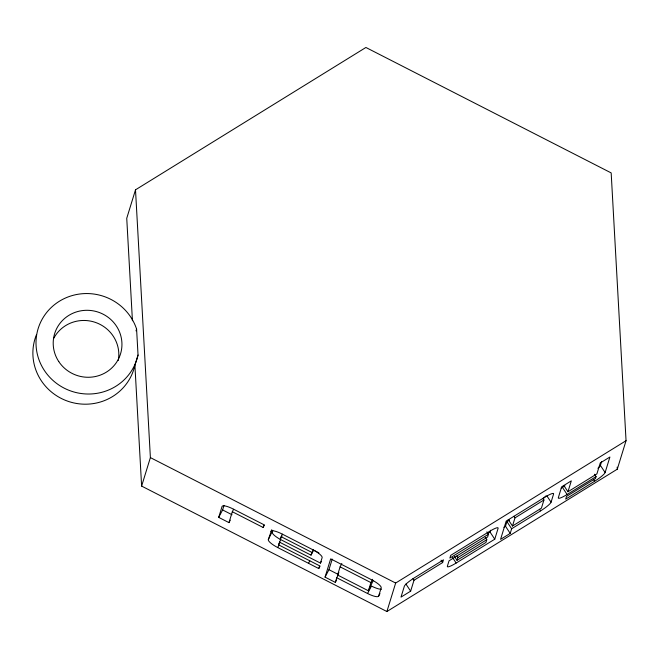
<?xml version="1.0" encoding="UTF-8"?>
<svg xmlns="http://www.w3.org/2000/svg" width="659" height="659" viewBox="0 0 659 659"><rect width="100%" height="100%" fill="white"/><g stroke="black" fill="none" stroke-linecap="round" stroke-linejoin="round"><path stroke-width="0.99" d="M138.036 355.012A51.707 50.1 17.1 0 1 60.323 385.96A51.707 50.1 17.1 0 1 55.751 303.708A51.707 50.1 17.1 0 1 136.586 329.022L138.036 355.012L134.906 365.185L141.619 486.087L386.891 611.527L617.285 469.183L626.05 440.706L611.173 172.913L365.902 47.473L135.507 189.817L126.742 218.294L132.434 320.752M136.018 330.876L136.586 329.022M141.619 486.087L150.384 457.601L135.507 189.817M230.271 520.149L228.97 522.62L218.697 517.373L222.05 506.466A11.549 2.809 27.7 0 1 233.162 508.995L263.979 524.753L263.139 527.48L232.322 511.722L233.624 509.242M218.697 517.373L222.61 509.934L224.002 505.387M228.97 522.62L232.322 511.722M320.076 566.073L318.767 568.552L277.686 547.538A11.549 2.809 27.7 0 1 268.328 539.597L271.714 529.762M268.328 539.597L272.793 530.338M318.767 568.552L319.607 565.826L278.526 544.812L280.668 539.606M282.34 534.152L280.199 539.359L311.015 555.117L313.618 550.166M311.015 555.117L313.157 549.911M279.367 542.085L320.447 563.099L322.127 557.646A11.549 2.809 27.7 0 0 312.696 549.664L281.879 533.905A11.549 2.809 27.7 0 0 270.841 531.418M336.625 579.904L335.316 582.383L325.052 577.127L330.67 558.857L371.75 579.871A11.549 2.809 27.7 0 1 381.182 587.853L378.67 596.033A11.549 2.809 27.7 0 1 367.557 593.504L336.749 577.745L338.479 574.442M325.052 577.127L328.956 569.689L332.21 559.112M335.316 582.383L336.749 577.745M373.142 580.612L368.397 590.777L337.581 575.019L340.102 566.839L341.84 563.536M368.397 590.777L370.91 582.597L372.648 579.294M386.891 611.527L395.655 583.042L626.05 440.706M410.648 591.156L414 580.25L442.634 562.564L443.474 559.837L414.841 577.523A11.549 1.845 -33.5 0 0 404.354 586.213L401.002 597.12L410.648 591.156L405.928 584.031M454.38 556.344L457 560.307L457.84 557.58L486.787 539.696L485.213 537.324M486.787 539.696L485.947 542.423L457 560.307M488.467 534.251L487.627 536.978L449.034 560.817L447.354 566.27A11.549 1.845 -33.5 0 0 456.168 563.033L494.761 539.194L498.113 528.287A11.549 1.845 -33.5 0 0 489.299 531.525L450.707 555.364L449.875 558.091L488.467 534.251L486.894 531.871M487.471 533.65L490.041 532.06L490.601 530.24M503.888 527.258L505.502 526.261L506.928 521.631L509.481 520.05M510.214 533.395L511.639 528.757L540.586 510.882A11.549 1.845 -33.5 0 0 551.072 502.191L553.593 494.011A11.549 1.845 -33.5 0 0 544.779 497.248L506.186 521.088L500.568 539.359L510.214 533.395L505.502 526.261M508.287 519.696L512.48 526.03L515 517.859L543.939 499.975L542.892 498.385M543.939 499.975L541.426 508.155L512.48 526.03M563.766 485.419L567.959 491.762L571.312 480.856L561.666 486.812L558.313 497.718A11.549 1.845 -33.5 0 0 567.119 494.489L596.066 476.605L594.492 474.225M596.066 476.605L595.481 478.508L566.534 496.392L565.694 499.118L594.64 481.235A11.549 1.845 -33.5 0 0 605.127 472.552L609.904 457.008L600.258 462.972L596.906 473.879L567.959 491.762M597.902 468.31A11.549 1.845 -33.5 0 0 600.407 465.419L601.601 461.539M263.139 527.48L264.44 525.001M280.635 538.535L281.937 536.055M278.526 544.812L279.828 542.332M277.686 547.538L278.988 545.059M308.503 563.297L309.804 560.817M320.447 563.099L321.32 561.443M337.581 575.019L338.883 572.539M367.557 593.504L371.47 586.065A11.549 2.809 27.7 0 0 381.47 589.237M378.67 596.033L379.971 593.553M561.155 488.113A11.549 1.845 -33.5 0 0 562.407 487.355L564.961 485.774M150.384 457.601L395.655 583.042M313.404 550.059L318.882 552.86M281.039 536.632L311.855 552.39M340.102 566.839L370.91 582.597M222.61 509.934L232.026 514.745M328.956 569.689L338.372 574.508M600.407 465.419L605.127 472.552M593.594 479.653L594.64 481.235M562.407 487.355L567.119 494.489M546.879 495.856L551.072 502.191M539.54 509.292L540.586 510.882M513.946 516.269L515 517.859M506.928 521.631L511.639 528.757M490.041 532.06L494.761 539.194M456.794 555.998L457.84 557.58M452.494 557.489L456.168 563.033M441.06 560.183L442.634 562.564M412.954 578.668L414 580.25M617.17 467.132L617.285 469.183M134.906 365.185A51.707 50.1 17.1 0 1 69.78 401.866A51.707 50.1 17.1 0 1 36.344 335.011M545.809 495.972A11.549 1.845 -33.5 0 1 542.942 498.731M280.264 539.391A11.549 2.809 27.7 0 1 272.233 532.159M53.783 338.273A34.474 33.403 17.1 0 1 95.39 322.399A34.474 33.403 17.1 0 1 118.274 360.498M58.775 361.577A34.474 33.403 17.1 0 0 118.233 359.468A34.474 33.403 17.1 0 0 85.711 310.315A34.474 33.403 17.1 0 0 58.775 361.577"/></g></svg>
